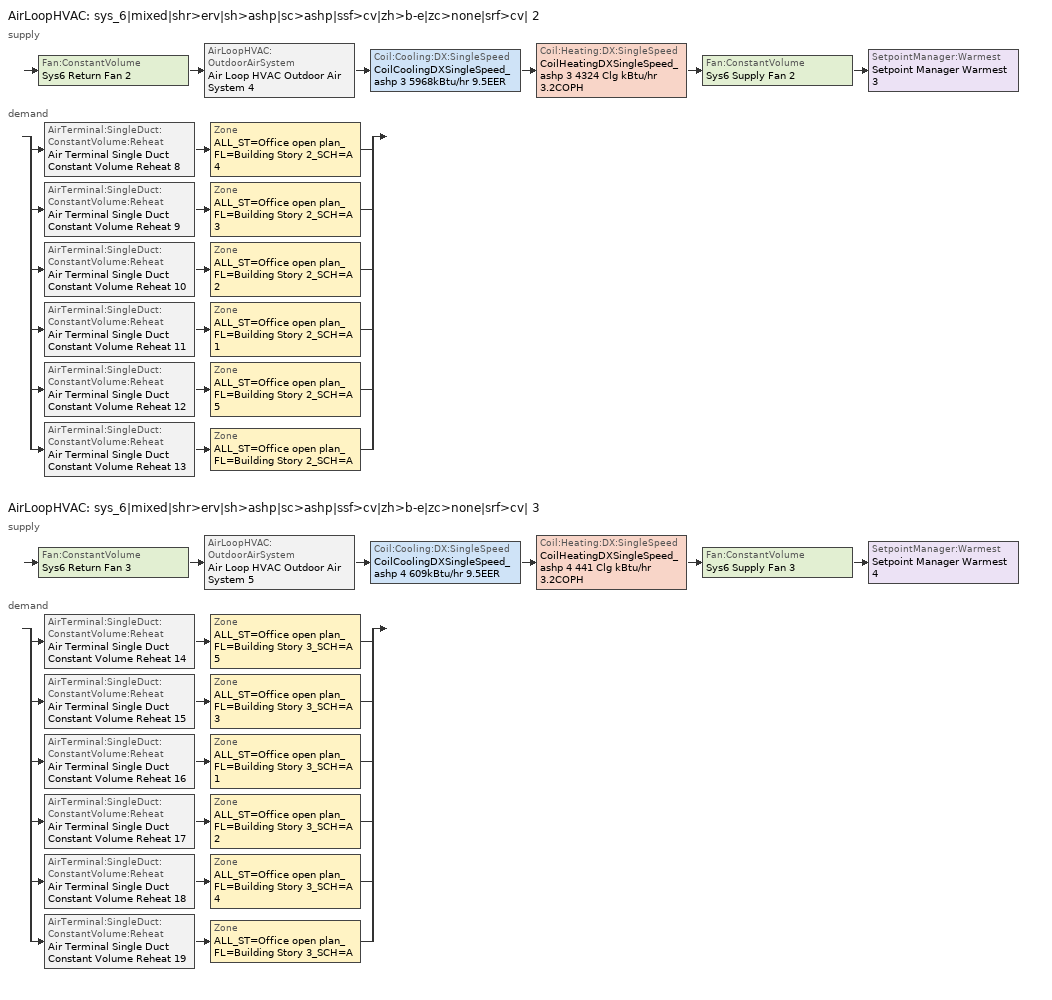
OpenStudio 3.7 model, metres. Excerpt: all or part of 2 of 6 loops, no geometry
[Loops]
AirLoopHVAC 'sys_6|mixed|shr>erv|sh>ashp|sc>ashp|ssf>cv|zh>b-e|zc>none|srf>cv| 2'
 supply: Fan:ConstantVolume 'Sys6 Return Fan 2' > AirLoopHVAC:OutdoorAirSystem 'Air Loop HVAC Outdoor Air System 4' > Coil:Cooling:DX:SingleSpeed 'CoilCoolingDXSingleSpeed_ashp 3 5968kBtu/hr 9.5EER' > Coil:Heating:DX:SingleSpeed 'CoilHeatingDXSingleSpeed_ashp 3 4324 Clg kBtu/hr 3.2COPH' > Fan:ConstantVolume 'Sys6 Supply Fan 2' > SetpointManager:Warmest 'Setpoint Manager Warmest 3'
 demand: split
  | AirTerminal:SingleDuct:ConstantVolume:Reheat 'Air Terminal Single Duct Constant Volume Reheat 8' > Zone 'ALL_ST=Office open plan_FL=Building Story 2_SCH=A 4'
  | AirTerminal:SingleDuct:ConstantVolume:Reheat 'Air Terminal Single Duct Constant Volume Reheat 9' > Zone 'ALL_ST=Office open plan_FL=Building Story 2_SCH=A 3'
  | AirTerminal:SingleDuct:ConstantVolume:Reheat 'Air Terminal Single Duct Constant Volume Reheat 10' > Zone 'ALL_ST=Office open plan_FL=Building Story 2_SCH=A 2'
  | AirTerminal:SingleDuct:ConstantVolume:Reheat 'Air Terminal Single Duct Constant Volume Reheat 11' > Zone 'ALL_ST=Office open plan_FL=Building Story 2_SCH=A 1'
  | AirTerminal:SingleDuct:ConstantVolume:Reheat 'Air Terminal Single Duct Constant Volume Reheat 12' > Zone 'ALL_ST=Office open plan_FL=Building Story 2_SCH=A 5'
  | AirTerminal:SingleDuct:ConstantVolume:Reheat 'Air Terminal Single Duct Constant Volume Reheat 13' > Zone 'ALL_ST=Office open plan_FL=Building Story 2_SCH=A'
AirLoopHVAC 'sys_6|mixed|shr>erv|sh>ashp|sc>ashp|ssf>cv|zh>b-e|zc>none|srf>cv| 3'
 supply: Fan:ConstantVolume 'Sys6 Return Fan 3' > AirLoopHVAC:OutdoorAirSystem 'Air Loop HVAC Outdoor Air System 5' > Coil:Cooling:DX:SingleSpeed 'CoilCoolingDXSingleSpeed_ashp 4 609kBtu/hr 9.5EER' > Coil:Heating:DX:SingleSpeed 'CoilHeatingDXSingleSpeed_ashp 4 441 Clg kBtu/hr 3.2COPH' > Fan:ConstantVolume 'Sys6 Supply Fan 3' > SetpointManager:Warmest 'Setpoint Manager Warmest 4'
 demand: split
  | AirTerminal:SingleDuct:ConstantVolume:Reheat 'Air Terminal Single Duct Constant Volume Reheat 14' > Zone 'ALL_ST=Office open plan_FL=Building Story 3_SCH=A 5'
  | AirTerminal:SingleDuct:ConstantVolume:Reheat 'Air Terminal Single Duct Constant Volume Reheat 15' > Zone 'ALL_ST=Office open plan_FL=Building Story 3_SCH=A 3'
  | AirTerminal:SingleDuct:ConstantVolume:Reheat 'Air Terminal Single Duct Constant Volume Reheat 16' > Zone 'ALL_ST=Office open plan_FL=Building Story 3_SCH=A 1'
  | AirTerminal:SingleDuct:ConstantVolume:Reheat 'Air Terminal Single Duct Constant Volume Reheat 17' > Zone 'ALL_ST=Office open plan_FL=Building Story 3_SCH=A 2'
  | AirTerminal:SingleDuct:ConstantVolume:Reheat 'Air Terminal Single Duct Constant Volume Reheat 18' > Zone 'ALL_ST=Office open plan_FL=Building Story 3_SCH=A 4'
  | AirTerminal:SingleDuct:ConstantVolume:Reheat 'Air Terminal Single Duct Constant Volume Reheat 19' > Zone 'ALL_ST=Office open plan_FL=Building Story 3_SCH=A'
[Sizing:Zone] Zone Cooling Design Supply Air Temperature Input Method=TemperatureDifference; Zone Cooling Design Supply Air Temperature {C}=14; Zone Cooling Design Supply Air Temperature Difference {deltaC}=11; Zone Heating Design Supply Air Temperature Input Method=TemperatureDifference; Zone Heating Design Supply Air Temperature {C}=40; Zone Heating Design Supply Air Temperature Difference {deltaC}=21; Zone Cooling Design Supply Air Humidity Ratio {kg-H2O/kg-air}=0.0085; Zone Heating Design Supply Air Humidity Ratio {kg-H2O/kg-air}=0.008; Zone Heating Sizing Factor=1.3; Zone Cooling Sizing Factor=1; Cooling Design Air Flow Method=DesignDay; Heating Design Air Flow Method=DesignDay; Account for Dedicated Outdoor Air System=No; Dedicated Outdoor Air System Control Strategy=NeutralSupplyAir; Dedicated Outdoor Air Low Setpoint Temperature for Design {C}=autosize; Dedicated Outdoor Air High Setpoint Temperature for Design {C}=autosize; Zone Load Sizing Method=Sensible Load Only No Latent Load; Zone Latent Cooling Design Supply Air Humidity Ratio Input Method=HumidityRatioDifference; Zone Cooling Design Supply Air Humidity Ratio Difference {kgWater/kgDryAir}=0.005; Zone Latent Heating Design Supply Air Humidity Ratio Input Method=HumidityRatioDifference; Zone Humidification Design Supply Air Humidity Ratio Difference {kgWater/kgDryAir}=0.005
ALL_ST=Office open plan_FL=Building Story 3_SCH=A; ALL_ST=Office open plan_FL=Building Story 2_SCH=A; ALL_ST=Office open plan_FL=Building Story 3_SCH=A 1; ALL_ST=Office open plan_FL=Building Story 3_SCH=A 2; ALL_ST=Office open plan_FL=Building Story 2_SCH=A 1; ALL_ST=Office open plan_FL=Building Story 3_SCH=A 3; ALL_ST=Office open plan_FL=Building Story 2_SCH=A 2; ALL_ST=Office open plan_FL=Building Story 3_SCH=A 4; ALL_ST=Office open plan_FL=Building Story 2_SCH=A 3; ALL_ST=Office open plan_FL=Building Story 3_SCH=A 5; ALL_ST=Office open plan_FL=Building Story 2_SCH=A 4; ALL_ST=Office open plan_FL=Building Story 2_SCH=A 5
[Zone equipment]
ALL_ST=Office open plan_FL=Building Story 3_SCH=A: Zone HVAC Baseboard Convective Electric 20, Air Terminal Single Duct Constant Volume Reheat 19
ALL_ST=Office open plan_FL=Building Story 2_SCH=A: Zone HVAC Baseboard Convective Electric 14, Air Terminal Single Duct Constant Volume Reheat 13
ALL_ST=Office open plan_FL=Building Story 3_SCH=A 1: Zone HVAC Baseboard Convective Electric 17, Air Terminal Single Duct Constant Volume Reheat 16
ALL_ST=Office open plan_FL=Building Story 3_SCH=A 2: Zone HVAC Baseboard Convective Electric 18, Air Terminal Single Duct Constant Volume Reheat 17
ALL_ST=Office open plan_FL=Building Story 2_SCH=A 1: Zone HVAC Baseboard Convective Electric 12, Air Terminal Single Duct Constant Volume Reheat 11
ALL_ST=Office open plan_FL=Building Story 3_SCH=A 3: Zone HVAC Baseboard Convective Electric 16, Air Terminal Single Duct Constant Volume Reheat 15
ALL_ST=Office open plan_FL=Building Story 2_SCH=A 2: Zone HVAC Baseboard Convective Electric 11, Air Terminal Single Duct Constant Volume Reheat 10
ALL_ST=Office open plan_FL=Building Story 3_SCH=A 4: Zone HVAC Baseboard Convective Electric 19, Air Terminal Single Duct Constant Volume Reheat 18
ALL_ST=Office open plan_FL=Building Story 2_SCH=A 3: Zone HVAC Baseboard Convective Electric 10, Air Terminal Single Duct Constant Volume Reheat 9
ALL_ST=Office open plan_FL=Building Story 3_SCH=A 5: Zone HVAC Baseboard Convective Electric 15, Air Terminal Single Duct Constant Volume Reheat 14
ALL_ST=Office open plan_FL=Building Story 2_SCH=A 4: Zone HVAC Baseboard Convective Electric 9, Air Terminal Single Duct Constant Volume Reheat 8
ALL_ST=Office open plan_FL=Building Story 2_SCH=A 5: Zone HVAC Baseboard Convective Electric 13, Air Terminal Single Duct Constant Volume Reheat 12
[AirLoopHVAC] Design Supply Air Flow Rate {m3/s}=autosize; Design Return Air Flow Fraction of Supply Air Flow=1
Name | Availability Schedule
sys_6|mixed|shr>erv|sh>ashp|sc>ashp|ssf>cv|zh>b-e|zc>none|srf>cv| 2 | sys_6|mixed|shr>none|sh>ashp|sc>ashp|ssf>cv|zh>b-e|zc>none|srf>cv| 2 Occ Sch
sys_6|mixed|shr>erv|sh>ashp|sc>ashp|ssf>cv|zh>b-e|zc>none|srf>cv| 3 | sys_6|mixed|shr>none|sh>ashp|sc>ashp|ssf>cv|zh>b-e|zc>none|srf>cv| 3 Occ Sch
[Sizing:System] Design Outdoor Air Flow Rate {m3/s}=Autosize; Central Heating Maximum System Air Flow Ratio=0.3; Preheat Design Temperature {C}=7; Preheat Design Humidity Ratio {kg-H2O/kg-Air}=0.008; Precool Design Temperature {C}=12.8; Precool Design Humidity Ratio {kg-H2O/kg-Air}=0.008; Central Cooling Design Supply Air Temperature {C}=13; Central Heating Design Supply Air Temperature {C}=13.1; 100% Outdoor Air in Cooling=No; 100% Outdoor Air in Heating=No; Central Cooling Design Supply Air Humidity Ratio {kg-H2O/kg-Air}=0.0085; Zone Maximum Outdoor Air Fraction=1; Cooling Supply Air Flow Rate Per Floor Area {m3/s-m2}=0.00996765; Cooling Fraction of Autosized Cooling Supply Air Flow Rate=1; Cooling Supply Air Flow Rate Per Unit Cooling Capacity {m3/s-W}=3.94755e-05; Heating Supply Air Flow Rate Per Floor Area {m3/s-m2}=0.00996765; Heating Fraction of Autosized Heating Supply Air Flow Rate=1; Heating Fraction of Autosized Cooling Supply Air Flow Rate=1; Heating Supply Air Flow Rate Per Unit Heating Capacity {m3/s-W}=3.15882e-05; Cooling Design Capacity Method=CoolingDesignCapacity; Cooling Design Capacity {W}=autosize; Cooling Design Capacity Per Floor Area {W/m2}=234.7; Fraction of Autosized Cooling Design Capacity=1; Heating Design Capacity Method=HeatingDesignCapacity; Heating Design Capacity {W}=autosize; Heating Design Capacity Per Floor Area {W/m2}=157; Fraction of Autosized Heating Design Capacity=1; Central Cooling Capacity Control Method=OnOff; Occupant Diversity=autosize
sys_6|mixed|shr>erv|sh>ashp|sc>ashp|ssf>cv|zh>b-e|zc>none|srf>cv| 2; sys_6|mixed|shr>erv|sh>ashp|sc>ashp|ssf>cv|zh>b-e|zc>none|srf>cv| 3
[Coil:Cooling:DX:SingleSpeed] Availability Schedule=Always On Discrete; Rated Total Cooling Capacity {W}=autosize; Rated Sensible Heat Ratio=autosize; Rated COP {W/W}=3.3002; Rated Air Flow Rate {m3/s}=autosize; Rated Evaporator Fan Power Per Volume Flow Rate 2017 {W/(m3/s)}=773.3; Rated Evaporator Fan Power Per Volume Flow Rate 2023 {W/(m3/s)}=934.4; Total Cooling Capacity Function of Temperature Curve=DXCOOL-NECB2011-REF-CAPFT; Total Cooling Capacity Function of Flow Fraction Curve=DXCOOL-NECB2011-REF-CAPFFLOW; Energy Input Ratio Function of Temperature Curve=DXCOOL-NECB2011-REF-COOLEIRFT; Energy Input Ratio Function of Flow Fraction Curve=DXCOOL-NECB2011-REF-COOLEIRFFLOW; Part Load Fraction Correlation Curve=DXCOOL-NECB2011-REF-COOLPLFFPLR; Minimum Outdoor Dry-Bulb Temperature for Compressor Operation {C}=-25; Nominal Time for Condensate Removal to Begin {s}=0; Ratio of Initial Moisture Evaporation Rate and Steady State Latent Capacity=0; Maximum Cycling Rate {cycles/hr}=0; Latent Capacity Time Constant {s}=0; Condenser Type=AirCooled; Evaporative Condenser Effectiveness=0.9; Evaporative Condenser Air Flow Rate {m3/s}=autosize; Evaporative Condenser Pump Rated Power Consumption {W}=autosize; Crankcase Heater Capacity {W}=0; Maximum Outdoor Dry-Bulb Temperature for Crankcase Heater Operation {C}=10; Basin Heater Capacity {W/K}=0; Basin Heater Setpoint Temperature {C}=2
CoilCoolingDXSingleSpeed_ashp 3 5968kBtu/hr 9.5EER; CoilCoolingDXSingleSpeed_ashp 4 609kBtu/hr 9.5EER
[Coil:Heating:DX:SingleSpeed] Availability Schedule=Always On Discrete; Rated Air Flow Rate {m3/s}=Autosize; Rated Supply Fan Power Per Volume Flow Rate 2017 {W/(m3/s)}=773.3; Rated Supply Fan Power Per Volume Flow Rate 2023 {W/(m3/s)}=934.4; Total Heating Capacity Function of Temperature Curve=DXHEAT-NECB2011-REF-CAPFT; Total Heating Capacity Function of Flow Fraction Curve=DXHEAT-NECB2011-REF-CAPFFLOW; Energy Input Ratio Function of Temperature Curve=DXHEAT-NECB2011-REF-EIRFT; Energy Input Ratio Function of Flow Fraction Curve=DXHEAT-NECB2011-REF-EIRFFLOW; Part Load Fraction Correlation Curve=DXHEAT-NECB2011-REF-PLFFPLR; Minimum Outdoor Dry-Bulb Temperature for Compressor Operation {C}=-10; Defrost Strategy=Resistive; Defrost Control=Timed; Defrost Time Period Fraction=0.166667; Resistive Defrost Heater Capacity {W}=2000
Name | Rated Total Heating Capacity {W} | Rated COP {W/W}
CoilHeatingDXSingleSpeed_ashp 3 4324 Clg kBtu/hr 3.2COPH | 1.26711e+06 | 5.44604
CoilHeatingDXSingleSpeed_ashp 4 441 Clg kBtu/hr 3.2COPH | 129215 | 3.60721
[Controller:OutdoorAir] Minimum Outdoor Air Flow Rate {m3/s}=autosize; Maximum Outdoor Air Flow Rate {m3/s}=Autosize; Economizer Control Type=DifferentialEnthalpy; Economizer Control Action Type=ModulateFlow; Lockout Type=NoLockout; Minimum Limit Type=FixedMinimum; High Humidity Control=No; Heat Recovery Bypass Control Type=BypassWhenOAFlowGreaterThanMinimum; Economizer Operation Staging=InterlockedWithMechanicalCooling
Name | Minimum Outdoor Air Schedule | Controller Mechanical Ventilation
Controller Outdoor Air 4 | sys_6|mixed|shr>none|sh>ashp|sc>ashp|ssf>cv|zh>b-e|zc>none|srf>cv| 2 Occ Sch | Controller Mechanical Ventilation 4
Controller Outdoor Air 5 | sys_6|mixed|shr>none|sh>ashp|sc>ashp|ssf>cv|zh>b-e|zc>none|srf>cv| 3 Occ Sch | Controller Mechanical Ventilation 5
[Controller:MechanicalVentilation] Availability Schedule=Always On Discrete; System Outdoor Air Method=ZoneSum
Controller Mechanical Ventilation 4; Controller Mechanical Ventilation 5
[AirLoopHVAC:OutdoorAirSystem]
Name | Controller
Air Loop HVAC Outdoor Air System 4 | Controller Outdoor Air 4
Air Loop HVAC Outdoor Air System 5 | Controller Outdoor Air 5
[Coil:Heating:Electric] Availability Schedule=Always On Discrete
Coil Heating Electric 9; Coil Heating Electric 10; Coil Heating Electric 11; Coil Heating Electric 12; Coil Heating Electric 13; Coil Heating Electric 14; Coil Heating Electric 15; Coil Heating Electric 16; Coil Heating Electric 17; Coil Heating Electric 18; Coil Heating Electric 19; Coil Heating Electric 20
[ZoneHVAC:Baseboard:Convective:Electric] Availability Schedule=Always On Discrete; Nominal Capacity {W}=autosize; Efficiency=1
Zone HVAC Baseboard Convective Electric 9; Zone HVAC Baseboard Convective Electric 10; Zone HVAC Baseboard Convective Electric 11; Zone HVAC Baseboard Convective Electric 12; Zone HVAC Baseboard Convective Electric 13; Zone HVAC Baseboard Convective Electric 14; Zone HVAC Baseboard Convective Electric 15; Zone HVAC Baseboard Convective Electric 16; Zone HVAC Baseboard Convective Electric 17; Zone HVAC Baseboard Convective Electric 18; Zone HVAC Baseboard Convective Electric 19; Zone HVAC Baseboard Convective Electric 20
[Fan:ConstantVolume] Availability Schedule=Always On Discrete; Fan Total Efficiency=0.39975; Pressure Rise {Pa}=640; Maximum Flow Rate {m3/s}=AutoSize; Motor Efficiency=0.615
Sys6 Supply Fan 2; Sys6 Return Fan 2; Sys6 Supply Fan 3; Sys6 Return Fan 3
[SetpointManager:Warmest] Control Variable=Temperature; Minimum Setpoint Temperature {C}=13; Maximum Setpoint Temperature {C}=24; Strategy=MaximumTemperature
Name | Setpoint Node or NodeList
Setpoint Manager Warmest 3 | sys_6|mixed|shr>erv|sh>ashp|sc>ashp|ssf>cv|zh>b-e|zc>none|srf>cv| 2 Supply Outlet Node
Setpoint Manager Warmest 4 | sys_6|mixed|shr>erv|sh>ashp|sc>ashp|ssf>cv|zh>b-e|zc>none|srf>cv| 3 Supply Outlet Node
[AirTerminal:SingleDuct:ConstantVolume:Reheat] Availability Schedule=Always On Discrete; Maximum Air Flow Rate {m3/s}=autosize; Maximum Hot Water or Steam Flow Rate {m3/s}=autosize; Minimum Hot Water or Steam Flow Rate {m3/s}=0; Convergence Tolerance=0.001; Maximum Reheat Air Temperature {C}=35
Name | Reheat Coil
Air Terminal Single Duct Constant Volume Reheat 8 | Coil Heating Electric 9
Air Terminal Single Duct Constant Volume Reheat 9 | Coil Heating Electric 10
Air Terminal Single Duct Constant Volume Reheat 10 | Coil Heating Electric 11
Air Terminal Single Duct Constant Volume Reheat 11 | Coil Heating Electric 12
Air Terminal Single Duct Constant Volume Reheat 12 | Coil Heating Electric 13
Air Terminal Single Duct Constant Volume Reheat 13 | Coil Heating Electric 14
Air Terminal Single Duct Constant Volume Reheat 14 | Coil Heating Electric 15
Air Terminal Single Duct Constant Volume Reheat 15 | Coil Heating Electric 16
Air Terminal Single Duct Constant Volume Reheat 16 | Coil Heating Electric 17
Air Terminal Single Duct Constant Volume Reheat 17 | Coil Heating Electric 18
Air Terminal Single Duct Constant Volume Reheat 18 | Coil Heating Electric 19
Air Terminal Single Duct Constant Volume Reheat 19 | Coil Heating Electric 20
[EnergyManagementSystem:Program]
sys6mixedshrnoneshashpscashpssfcvzhbezcnonesrfcv3OptimumStartProg0: IF DaylightSavings==0 && DayOfWeek>1 && Hour==5 && OAT_2<23.9 && OAT_2>1.7; SET sys6mixedshrnoneshashpscashpssfcvzhbezcnonesrfcv3ClgSch0 = 29.4; SET sys6mixedshrnoneshashpscashpssfcvzhbezcnonesrfcv3HtgSch0 = 15.6; ELSEIF DaylightSavings==0 && DayOfWeek==1 && Hour==7 && OAT_2<23.9 && OAT_2>1.7; SET sys6mixedshrnoneshashpscashpssfcvzhbezcnonesrfcv3ClgSch0 = 29.4; SET sys6mixedshrnoneshashpscashpssfcvzhbezcnonesrfcv3HtgSch0 = 15.6; ELSEIF DaylightSavings==1 && DayOfWeek>1 && Hour==4 && OAT_2<23.9 && OAT_2>1.7; SET sys6mixedshrnoneshashpscashpssfcvzhbezcnonesrfcv3ClgSch0 = 29.4; SET sys6mixedshrnoneshashpscashpssfcvzhbezcnonesrfcv3HtgSch0 = 15.6; ELSEIF DaylightSavings==1 && DayOfWeek==1 && Hour==6 && OAT_2<23.9 && OAT_2>1.7; SET sys6mixedshrnoneshashpscashpssfcvzhbezcnonesrfcv3ClgSch0 = 29.4; SET sys6mixedshrnoneshashpscashpssfcvzhbezcnonesrfcv3HtgSch0 = 15.6; ELSE; SET sys6mixedshrnoneshashpscashpssfcvzhbezcnonesrfcv3ClgSch0 = NULL; SET sys6mixedshrnoneshashpscashpssfcvzhbezcnonesrfcv3HtgSch0 = NULL; ENDIF
[EnergyManagementSystem:ProgramCallingManager]
sys6mixedshrnoneshashpscashpssfcvzhbezcnonesrfcv1OptimumStartCallingManager0: BeginTimestepBeforePredictor; sys6mixedshrnoneshashpscashpssfcvzhbezcnonesrfcv1OptimumStartProg0
sys6mixedshrnoneshashpscashpssfcvzhbezcnonesrfcv2OptimumStartCallingManager0: BeginTimestepBeforePredictor; sys6mixedshrnoneshashpscashpssfcvzhbezcnonesrfcv2OptimumStartProg0
sys6mixedshrnoneshashpscashpssfcvzhbezcnonesrfcv3OptimumStartCallingManager0: BeginTimestepBeforePredictor; sys6mixedshrnoneshashpscashpssfcvzhbezcnonesrfcv3OptimumStartProg0
[Schedule:Ruleset]
Name | Default Day Schedule | Summer Design Day Schedule | Winter Design Day Schedule
sys_6|mixed|shr>none|sh>ashp|sc>ashp|ssf>cv|zh>b-e|zc>none|srf>cv| 2 Occ Sch | sys_6|mixed|shr>none|sh>ashp|sc>ashp|ssf>cv|zh>b-e|zc>none|srf>cv| 2 Occ Sch Default | sys_6|mixed|shr>none|sh>ashp|sc>ashp|ssf>cv|zh>b-e|zc>none|srf>cv| 2 Occ Sch Summer Design Day | sys_6|mixed|shr>none|sh>ashp|sc>ashp|ssf>cv|zh>b-e|zc>none|srf>cv| 2 Occ Sch Winter Design Day
sys_6|mixed|shr>none|sh>ashp|sc>ashp|ssf>cv|zh>b-e|zc>none|srf>cv| 3 Occ Sch | sys_6|mixed|shr>none|sh>ashp|sc>ashp|ssf>cv|zh>b-e|zc>none|srf>cv| 3 Occ Sch Default | sys_6|mixed|shr>none|sh>ashp|sc>ashp|ssf>cv|zh>b-e|zc>none|srf>cv| 3 Occ Sch Summer Design Day | sys_6|mixed|shr>none|sh>ashp|sc>ashp|ssf>cv|zh>b-e|zc>none|srf>cv| 3 Occ Sch Winter Design Day
[Schedule:Day]
sys_6|mixed|shr>none|sh>ashp|sc>ashp|ssf>cv|zh>b-e|zc>none|srf>cv| 2 Occ Sch Default; sys_6|mixed|shr>none|sh>ashp|sc>ashp|ssf>cv|zh>b-e|zc>none|srf>cv| 3 Occ Sch Default: 8, 0, 0, 19, 0, 1, 24, 0, 0
sys_6|mixed|shr>none|sh>ashp|sc>ashp|ssf>cv|zh>b-e|zc>none|srf>cv| 2 Occ Sch Winter Design Day; sys_6|mixed|shr>none|sh>ashp|sc>ashp|ssf>cv|zh>b-e|zc>none|srf>cv| 2 Occ Sch Summer Design Day; sys_6|mixed|shr>none|sh>ashp|sc>ashp|ssf>cv|zh>b-e|zc>none|srf>cv| 3 Occ Sch Winter Design Day; sys_6|mixed|shr>none|sh>ashp|sc>ashp|ssf>cv|zh>b-e|zc>none|srf>cv| 3 Occ Sch Summer Design Day: 24, 0, 1
Schedule Day 69; Schedule Day 70: 24, 0, 0
[Schedule:Rule] Rule Order=0; Apply Sunday=Yes; Apply Saturday=Yes; Date Specification Type=DateRange; Start Month=1; Start Day=1; End Month=12; End Day=31
Name | Schedule Ruleset | Day Schedule
Schedule Rule 26 | sys_6|mixed|shr>none|sh>ashp|sc>ashp|ssf>cv|zh>b-e|zc>none|srf>cv| 2 Occ Sch | Schedule Day 69
Schedule Rule 27 | sys_6|mixed|shr>none|sh>ashp|sc>ashp|ssf>cv|zh>b-e|zc>none|srf>cv| 3 Occ Sch | Schedule Day 70
[Schedule:Constant]
Always On Discrete: Value=1
[Curve:Cubic]
Name | Coefficient1 Constant | Coefficient2 x | Coefficient3 x**2 | Coefficient4 x**3 | Minimum Value of x | Maximum Value of x
DXHEAT-NECB2011-REF-CAPFT | 0.729009 | 0.0319275 | 0.000136404 | -8.748e-06 | -20 | 20
DXHEAT-NECB2011-REF-CAPFFLOW | 0.84 | 0.16 | 0 | 0 | 0.5 | 1.5
DXHEAT-NECB2011-REF-EIRFT | 1.2183 | -0.03612 | 0.00142 | -2.68e-05 | -20 | 20
DXHEAT-NECB2011-REF-PLFFPLR | 0.3696 | 2.3362 | -2.9577 | 1.2596 | 0.7 | 1
DXCOOL-NECB2011-REF-COOLPLFFPLR | 0.0277 | 4.9151 | -8.184 | 4.2702 | 0.7 | 1
[Curve:Biquadratic] Minimum Value of x=13; Maximum Value of x=24; Minimum Value of y=24; Maximum Value of y=46
Name | Coefficient1 Constant | Coefficient2 x | Coefficient3 x**2 | Coefficient4 y | Coefficient5 y**2 | Coefficient6 x*y
DXCOOL-NECB2011-REF-CAPFT | 0.867905 | 0.0142459 | 0.00055436 | -0.0075575 | 3.3e-05 | -0.0001918
DXCOOL-NECB2011-REF-COOLEIRFT | 0.114171 | 0.0281822 | -0.0004199 | 0.0214108 | 0.000161028 | -0.000679104
[Curve:Quadratic]
Name | Coefficient1 Constant | Coefficient2 x | Coefficient3 x**2 | Minimum Value of x | Maximum Value of x
DXHEAT-NECB2011-REF-EIRFFLOW | 1.3824 | -0.4336 | 0.0512 | 0 | 1
DXCOOL-NECB2011-REF-CAPFFLOW | 0.8 | 0.2 | 0 | 0.5 | 1.5
DXCOOL-NECB2011-REF-COOLEIRFFLOW | 1.1552 | -0.1808 | 0.0256 | 0.5 | 1.5
